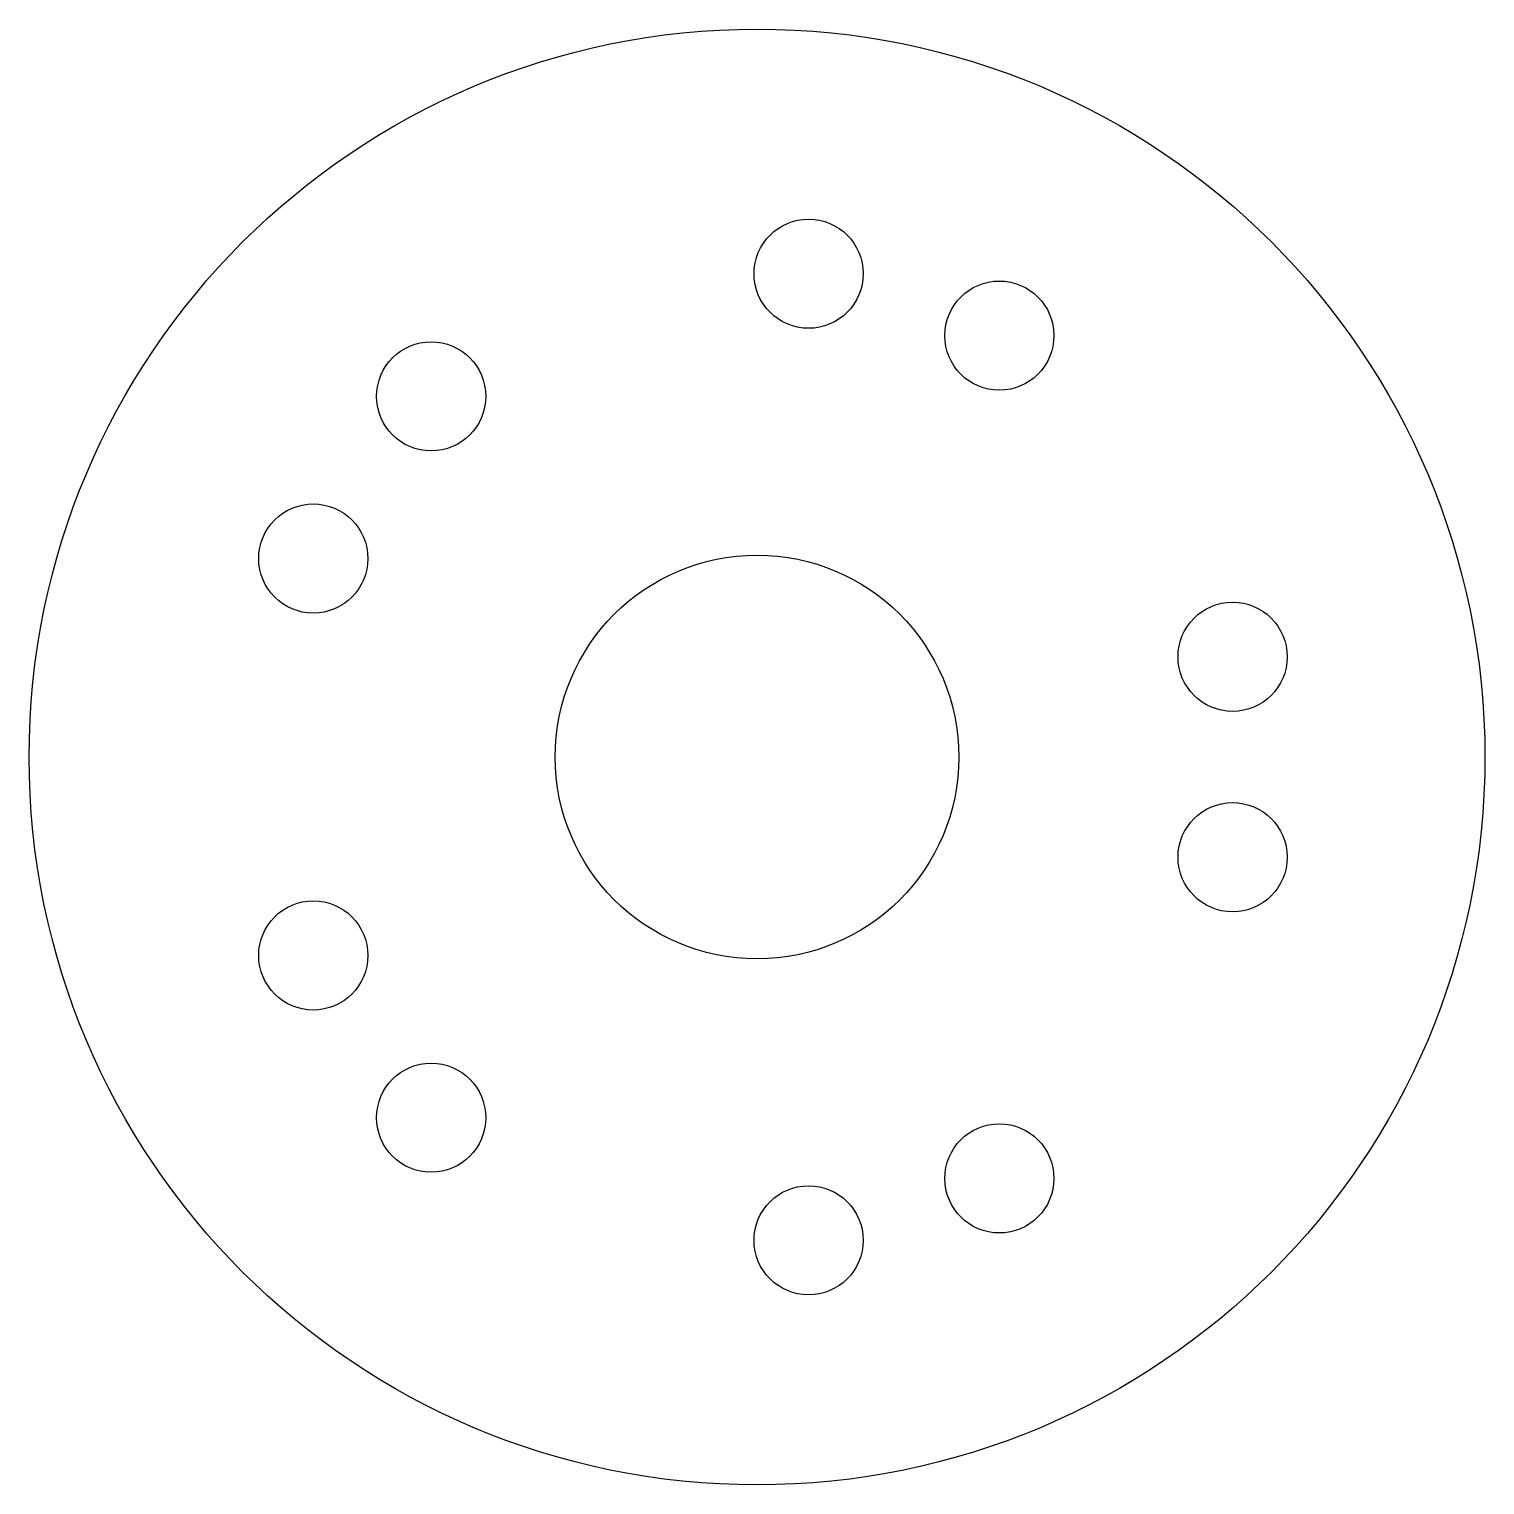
# Model space of a CAD drawing. Header units: millimetres. Extents: x -182.9 to -162.9, y -629.3 to -609.3.
import ezdxf

# ---------------------------------------------------------------- set-up
doc = ezdxf.new("R2010")
doc.units = ezdxf.units.MM
doc.layers.get('0').update_dxf_attribs({"linetype": 'CONTINUOUS'})

msp = doc.modelspace()

# ---------------------------------------------------------------- linework, layer by layer
for centre, radius in [((-172.934, -619.323), 10), ((-172.225, -612.683), 0.75), ((-169.605, -613.534), 0.75), ((-177.411, -614.368), 0.75), ((-179.03, -616.596), 0.75), ((-172.934, -619.323), 2.773), ((-166.4, -617.946), 0.75), ((-166.4, -620.7), 0.75), ((-179.03, -622.049), 0.75), ((-177.411, -624.278), 0.75), ((-169.605, -625.112), 0.75), ((-172.225, -625.963), 0.75)]:
    msp.add_circle(centre, radius)

doc.saveas('drawing.dxf')
